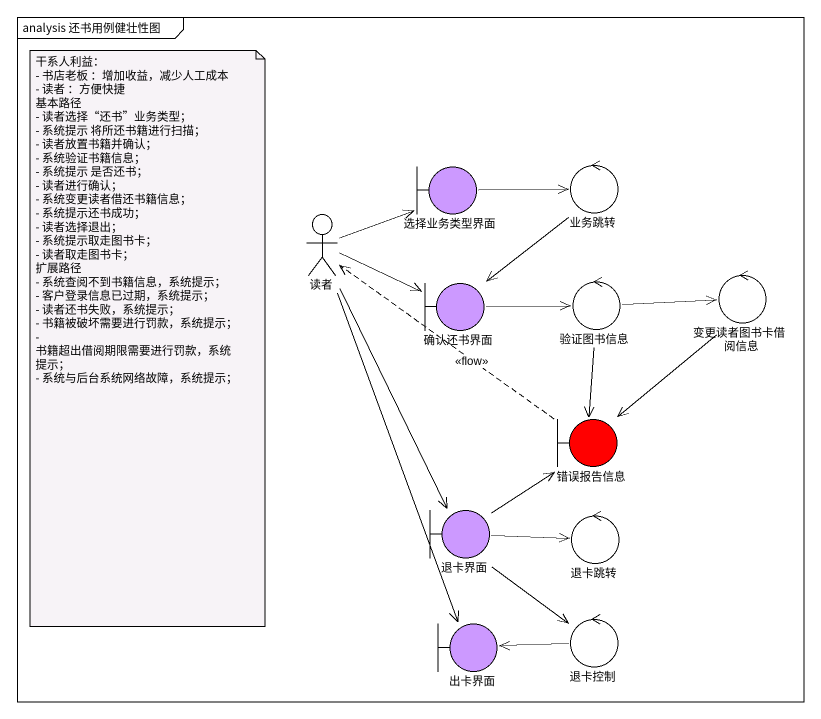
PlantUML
@startuml
mainframe analysis 还书用例健壮性图
boundary 选择业务类型界面 #CC99FF
control 业务跳转
actor 读者
boundary 确认还书界面 #CC99FF
control 验证图书信息
control 变更读者图书卡借阅信息
boundary 错误报告信息 #FF0000
boundary 退卡界面 #CC99FF
control 退卡跳转
boundary 出卡界面 #CC99FF
control 退卡控制
选择业务类型界面 -right-> 业务跳转
业务跳转 --> 确认还书界面
读者 -up-> 选择业务类型界面
读者 -right-> 确认还书界面
读者 --> 退卡界面
读者 --> 出卡界面
确认还书界面 -right-> 验证图书信息
验证图书信息 -right-> 变更读者图书卡借阅信息
验证图书信息 --> 错误报告信息
变更读者图书卡借阅信息 --> 错误报告信息
错误报告信息 .left.> 读者 : <<flow>>
退卡界面 -up-> 错误报告信息
退卡界面 -right-> 退卡跳转
退卡界面 --> 退卡控制
退卡控制 -left-> 出卡界面
note as N1
  干系人利益：
  - 书店老板 ：增加收益，减少人工成本
  - 读者 ：方便快捷
  基本路径
  - 读者选择“还书”业务类型；
  - 系统提示 将所还书籍进行扫描；
  - 读者放置书籍并确认；
  - 系统验证书籍信息；
  - 系统提示 是否还书；
  - 读者进行确认；
  - 系统变更读者借还书籍信息；
  - 系统提示还书成功；
  - 读者选择退出；
  - 系统提示取走图书卡；
  - 读者取走图书卡；
  扩展路径
  - 系统查阅不到书籍信息，系统提示；
  - 客户登录信息已过期，系统提示；
  - 读者还书失败，系统提示；
  - 书籍被破坏需要进行罚款，系统提示；
  - 书籍超出借阅期限需要进行罚款，系统提示；
  - 系统与后台系统网络故障，系统提示；
end note
@enduml
